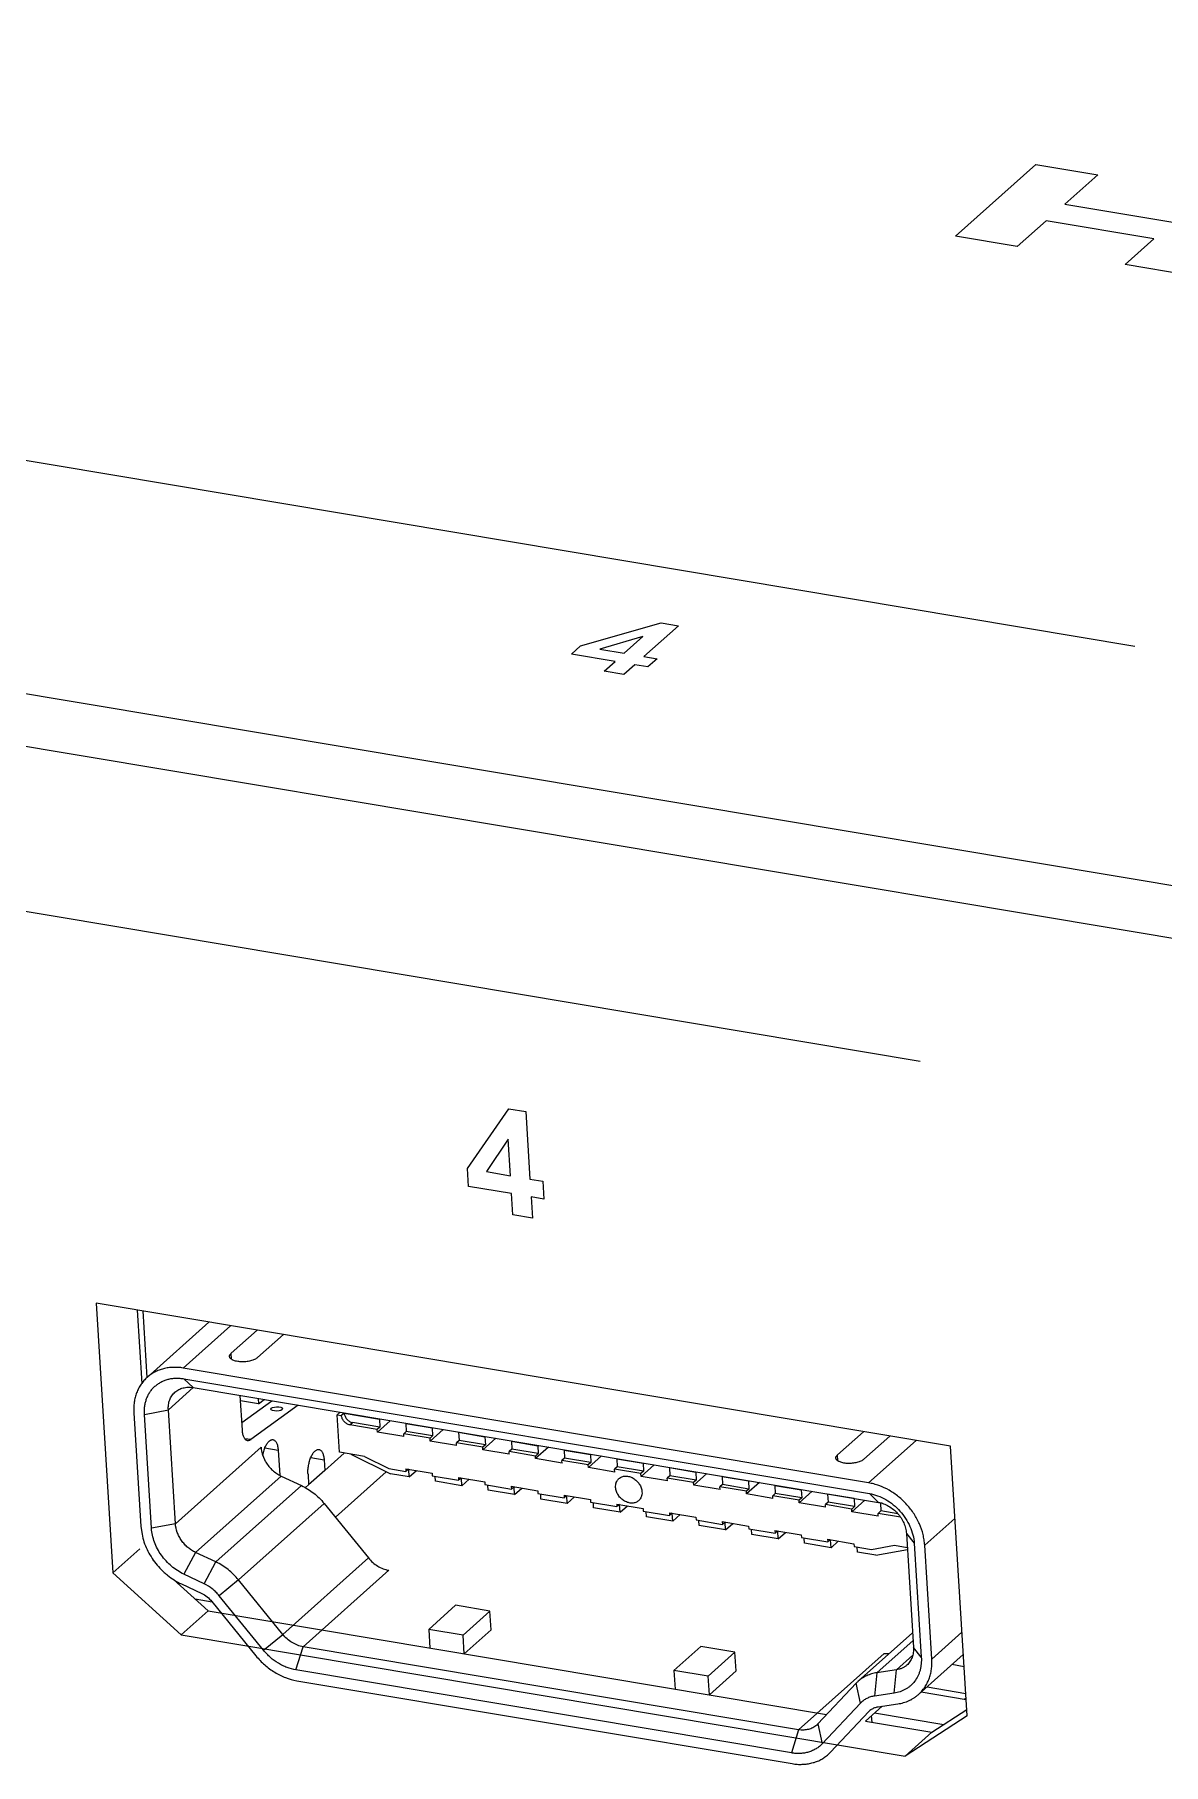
# Paper-space layout 'HD-MD4X2-4K-E_1' of a CAD drawing. Header units: inches. Extents: x 0 to 22, y 0 to 17.
# Drawn here: x 14.83 to 15.58, y 12.763 to 13.913 of the extents above; entities that cross this region are included whole.
import ezdxf

# ---------------------------------------------------------------- set-up
doc = ezdxf.new("R2010")
doc.units = ezdxf.units.IN
doc.header["$LTSCALE"] = 1.21
doc.header["$MEASUREMENT"] = 0
doc.layers.get('0').update_dxf_attribs({"linetype": 'CONTINUOUS'})

psp = doc.layouts.new('HD-MD4X2-4K-E_1')

# ---------------------------------------------------------------- linework, layer by layer
at = {"color": 7, "linetype": 'CONTINUOUS'}
for p, q in [((12.0765, 13.935), (18.6272, 12.8376)), ((18.6294, 12.802), (12.0787, 13.8994)), ((15.4418, 13.7786), (15.4952, 13.8263)), ((15.4952, 13.8263), (15.5363, 13.8194)), ((15.5363, 13.8194), (15.5145, 13.7999)), ((15.5145, 13.7999), (15.5862, 13.7879)), ((15.502, 13.7888), (15.4829, 13.7717)), ((15.5737, 13.7768), (15.502, 13.7888)), ((15.4829, 13.7717), (15.4418, 13.7786)), ((15.5545, 13.7597), (15.5737, 13.7768)), ((15.5963, 13.7527), (15.5545, 13.7597)), ((14.1756, 13.7383), (15.5609, 13.5062)), ((15.1927, 13.5063), (15.2463, 13.5216)), ((15.2577, 13.5197), (15.2348, 13.4993)), ((15.2463, 13.5216), (15.2577, 13.5197)), ((15.234, 13.5125), (15.2054, 13.5042)), ((15.2217, 13.5015), (15.234, 13.5125)), ((15.1867, 13.5009), (15.1927, 13.5063)), ((15.2156, 13.496), (15.1867, 13.5009)), ((15.2054, 13.5042), (15.2217, 13.5015)), ((15.2084, 13.4896), (15.2156, 13.496)), ((15.2348, 13.4993), (15.2436, 13.4978)), ((15.2436, 13.4978), (15.2375, 13.4924)), ((15.2215, 13.4874), (15.2084, 13.4896)), ((15.2288, 13.4938), (15.2215, 13.4874)), ((15.2375, 13.4924), (15.2288, 13.4938)), ((14.0331, 13.4626), (15.4184, 13.2305)), ((15.1176, 13.159), (15.145, 13.1988)), ((15.145, 13.1988), (15.1563, 13.197)), ((15.1563, 13.197), (15.159, 13.1521)), ((15.1446, 13.1785), (15.1301, 13.157)), ((15.1461, 13.1543), (15.1446, 13.1785)), ((15.1183, 13.1472), (15.1176, 13.159)), ((15.1301, 13.157), (15.1461, 13.1543)), ((15.159, 13.1521), (15.1677, 13.1507)), ((15.1677, 13.1507), (15.1684, 13.1388)), ((15.1469, 13.1424), (15.1183, 13.1472)), ((15.1477, 13.1282), (15.1469, 13.1424)), ((15.1598, 13.1402), (15.1607, 13.126)), ((15.1684, 13.1388), (15.1598, 13.1402)), ((15.1607, 13.126), (15.1477, 13.1282)), ((14.8709, 13.0696), (14.882, 12.8903)), ((15.4384, 12.9745), (14.8709, 13.0696)), ((14.8981, 13.065), (14.9011, 13.0163)), ((14.9019, 13.0644), (14.9046, 13.0203)), ((14.9047, 13.0203), (14.9458, 13.057)), ((14.9287, 13.0265), (14.9602, 13.0546)), ((14.9605, 13.0363), (14.9778, 13.0517)), ((14.9953, 13.0487), (14.978, 13.0334)), ((14.9608, 13.0323), (14.9605, 13.0363)), ((15.3841, 12.9502), (14.9287, 13.0265)), ((14.9188, 12.9987), (14.9354, 13.0135)), ((14.9352, 13.0135), (14.9292, 13.0194)), ((14.9292, 13.0194), (15.3846, 12.9431)), ((14.9352, 13.0135), (15.3906, 12.9372)), ((14.968, 12.9851), (14.9666, 13.0082)), ((14.9786, 13.0027), (14.9668, 13.0047)), ((14.9677, 12.9903), (14.9875, 13.0047)), ((15.005, 13.0018), (14.9736, 12.9789)), ((14.9784, 13.0063), (14.9786, 13.0027)), ((14.9786, 13.0027), (14.9825, 13.0056)), ((14.8959, 12.9968), (14.9006, 12.9211)), ((14.9029, 12.9956), (14.9188, 12.9987)), ((14.9076, 12.92), (14.9029, 12.9956)), ((14.9235, 12.923), (14.9188, 12.9987)), ((15.031, 12.9954), (15.033, 12.9971)), ((15.0326, 12.9705), (15.031, 12.9954)), ((15.031, 12.9954), (15.0338, 12.9949)), ((15.0356, 12.9965), (15.0338, 12.9949)), ((15.0356, 12.9965), (15.0591, 12.9926)), ((15.0394, 12.9887), (15.0412, 12.9903)), ((15.0594, 12.9872), (15.0412, 12.9903)), ((15.0663, 12.9915), (15.0577, 12.9839)), ((15.0591, 12.9926), (15.0593, 12.9927)), ((15.0591, 12.9926), (15.0594, 12.9872)), ((15.0766, 12.9896), (15.0768, 12.9898)), ((15.0766, 12.9896), (15.0769, 12.9843)), ((15.0766, 12.9896), (15.0941, 12.9867)), ((14.9736, 12.9789), (14.9696, 12.9795)), ((15.0576, 12.9856), (15.0394, 12.9887)), ((15.0594, 12.9872), (15.0576, 12.9856)), ((15.0577, 12.9839), (15.0576, 12.9856)), ((15.0753, 12.9809), (15.0577, 12.9839)), ((15.0769, 12.9843), (15.0752, 12.9827)), ((15.0753, 12.9809), (15.0752, 12.9827)), ((15.0927, 12.9798), (15.0752, 12.9827)), ((15.0944, 12.9814), (15.0769, 12.9843)), ((15.0944, 12.9814), (15.0927, 12.9798)), ((15.0928, 12.978), (15.0927, 12.9798)), ((15.1014, 12.9857), (15.0928, 12.978)), ((15.1103, 12.9751), (15.0928, 12.978)), ((15.0941, 12.9867), (15.0943, 12.9868)), ((15.0941, 12.9867), (15.0944, 12.9814)), ((15.112, 12.9784), (15.1102, 12.9768)), ((15.1116, 12.9838), (15.1118, 12.9839)), ((15.1116, 12.9838), (15.112, 12.9784)), ((15.1116, 12.9838), (15.1291, 12.9808)), ((15.1295, 12.9755), (15.112, 12.9784)), ((15.1364, 12.9798), (15.1278, 12.9721)), ((15.1291, 12.9808), (15.1293, 12.981)), ((15.1291, 12.9808), (15.1295, 12.9755)), ((15.1467, 12.9779), (15.1468, 12.978)), ((15.1467, 12.9779), (15.147, 12.9726)), ((15.1467, 12.9779), (15.1642, 12.9749)), ((15.3634, 12.9688), (15.3806, 12.9842)), ((15.3981, 12.9812), (15.3809, 12.9659)), ((15.4156, 12.9783), (15.3841, 12.9502)), ((14.9804, 12.9738), (14.9235, 12.923)), ((14.9815, 12.9684), (14.9824, 12.9719)), ((14.9815, 12.9684), (14.9831, 12.9647)), ((14.9829, 12.9735), (14.9918, 12.972)), ((14.9918, 12.972), (14.9928, 12.9552)), ((15.0135, 12.967), (15.0223, 12.9655)), ((15.0357, 12.97), (15.0227, 12.9584)), ((15.0492, 12.9677), (15.0326, 12.9705)), ((15.0401, 12.9692), (15.0665, 12.9561)), ((15.0492, 12.9677), (15.0653, 12.9597)), ((15.1103, 12.9751), (15.1102, 12.9768)), ((15.1277, 12.9739), (15.1102, 12.9768)), ((15.1295, 12.9755), (15.1277, 12.9739)), ((15.1278, 12.9721), (15.1277, 12.9739)), ((15.1453, 12.9692), (15.1278, 12.9721)), ((15.147, 12.9726), (15.1452, 12.971)), ((15.1453, 12.9692), (15.1452, 12.971)), ((15.1627, 12.968), (15.1452, 12.971)), ((15.1645, 12.9696), (15.147, 12.9726)), ((15.1645, 12.9696), (15.1627, 12.968)), ((15.1628, 12.9663), (15.1627, 12.968)), ((15.1714, 12.9739), (15.1628, 12.9663)), ((15.1804, 12.9633), (15.1628, 12.9663)), ((15.1642, 12.9749), (15.1644, 12.9751)), ((15.1642, 12.9749), (15.1645, 12.9696)), ((15.182, 12.9667), (15.1802, 12.9651)), ((15.1817, 12.972), (15.1819, 12.9722)), ((15.1817, 12.972), (15.182, 12.9667)), ((15.1817, 12.972), (15.1992, 12.9691)), ((15.1995, 12.9638), (15.182, 12.9667)), ((15.2065, 12.9681), (15.1979, 12.9604)), ((15.1992, 12.9691), (15.1994, 12.9692)), ((15.1992, 12.9691), (15.1995, 12.9638)), ((15.2167, 12.9661), (15.2169, 12.9663)), ((15.2167, 12.9661), (15.2171, 12.9608)), ((15.2167, 12.9661), (15.2342, 12.9632)), ((15.3636, 12.9648), (15.3634, 12.9688)), ((15.4495, 12.7953), (15.4384, 12.9745)), ((14.9369, 12.9039), (14.9938, 12.9547)), ((14.9938, 12.9547), (15.0073, 12.9484)), ((15.0116, 12.9559), (15.012, 12.9488)), ((15.0227, 12.9584), (15.012, 12.9488)), ((15.0223, 12.9655), (15.0227, 12.9584)), ((15.0298, 12.9273), (15.0636, 12.9576)), ((15.0653, 12.9597), (15.0767, 12.9578)), ((15.0788, 12.9541), (15.0665, 12.9561)), ((15.0766, 12.9596), (15.0767, 12.9578)), ((15.0766, 12.9596), (15.0941, 12.9567)), ((15.0784, 12.9593), (15.0767, 12.9578)), ((15.0788, 12.9541), (15.0785, 12.9593)), ((15.0788, 12.9541), (15.0837, 12.9584)), ((15.0941, 12.9567), (15.0942, 12.9549)), ((15.0942, 12.9549), (15.1117, 12.952)), ((15.1804, 12.9633), (15.1802, 12.9651)), ((15.1978, 12.9622), (15.1802, 12.9651)), ((15.1995, 12.9638), (15.1978, 12.9622)), ((15.1979, 12.9604), (15.1978, 12.9622)), ((15.2154, 12.9574), (15.1979, 12.9604)), ((15.2171, 12.9608), (15.2153, 12.9592)), ((15.2154, 12.9574), (15.2153, 12.9592)), ((15.2328, 12.9563), (15.2153, 12.9592)), ((15.2346, 12.9579), (15.2171, 12.9608)), ((15.2346, 12.9579), (15.2328, 12.9563)), ((15.2329, 12.9545), (15.2328, 12.9563)), ((15.2415, 12.9622), (15.2329, 12.9545)), ((15.2342, 12.9632), (15.2344, 12.9634)), ((15.2342, 12.9632), (15.2346, 12.9579)), ((15.2521, 12.9549), (15.2503, 12.9534)), ((15.2518, 12.9603), (15.2519, 12.9604)), ((15.2518, 12.9603), (15.2521, 12.9549)), ((15.2518, 12.9603), (15.2693, 12.9573)), ((15.2696, 12.952), (15.2521, 12.9549)), ((15.2765, 12.9563), (15.2679, 12.9486)), ((15.2693, 12.9573), (15.2694, 12.9575)), ((15.2693, 12.9573), (15.2696, 12.952)), ((15.0073, 12.9484), (14.9504, 12.8976)), ((15.012, 12.9488), (15.01, 12.947)), ((15.0963, 12.9512), (15.0961, 12.9546)), ((15.1138, 12.9482), (15.0963, 12.9512)), ((15.1116, 12.9537), (15.1117, 12.952)), ((15.1116, 12.9537), (15.1291, 12.9508)), ((15.1134, 12.9534), (15.1117, 12.952)), ((15.1138, 12.9482), (15.1135, 12.9534)), ((15.1138, 12.9482), (15.1187, 12.9526)), ((15.1291, 12.9508), (15.1292, 12.949)), ((15.1292, 12.949), (15.1468, 12.9461)), ((15.1314, 12.9453), (15.1311, 12.9487)), ((15.1489, 12.9424), (15.1314, 12.9453)), ((15.1466, 12.9479), (15.1468, 12.9461)), ((15.1466, 12.9479), (15.1642, 12.9449)), ((15.1484, 12.9476), (15.1468, 12.9461)), ((15.1489, 12.9424), (15.1485, 12.9476)), ((15.1489, 12.9424), (15.1537, 12.9467)), ((15.1642, 12.9449), (15.1643, 12.9432)), ((15.1643, 12.9432), (15.1818, 12.9402)), ((15.2504, 12.9516), (15.2329, 12.9545)), ((15.2504, 12.9516), (15.2503, 12.9534)), ((15.2678, 12.9504), (15.2503, 12.9534)), ((15.2696, 12.952), (15.2678, 12.9504)), ((15.2679, 12.9486), (15.2678, 12.9504)), ((15.2854, 12.9457), (15.2679, 12.9486)), ((15.2871, 12.9491), (15.2853, 12.9475)), ((15.2854, 12.9457), (15.2853, 12.9475)), ((15.3029, 12.9446), (15.2853, 12.9475)), ((15.2868, 12.9544), (15.287, 12.9546)), ((15.2868, 12.9544), (15.2871, 12.9491)), ((15.2868, 12.9544), (15.3043, 12.9515)), ((15.3046, 12.9461), (15.2871, 12.9491)), ((15.3046, 12.9461), (15.3029, 12.9446)), ((15.303, 12.9428), (15.3029, 12.9446)), ((15.3116, 12.9504), (15.303, 12.9428)), ((15.3043, 12.9515), (15.3045, 12.9516)), ((15.3043, 12.9515), (15.3046, 12.9461)), ((15.3221, 12.9432), (15.3204, 12.9416)), ((15.3218, 12.9485), (15.322, 12.9487)), ((15.3218, 12.9485), (15.3221, 12.9432)), ((15.3218, 12.9485), (15.3393, 12.9456)), ((15.3397, 12.9403), (15.3221, 12.9432)), ((15.3466, 12.9446), (15.338, 12.9369)), ((15.3393, 12.9456), (15.3395, 12.9458)), ((15.3393, 12.9456), (15.3397, 12.9403)), ((14.9654, 12.8857), (15.0223, 12.9365)), ((15.0223, 12.9365), (15.0517, 12.9003)), ((15.1664, 12.9394), (15.1662, 12.9428)), ((15.1839, 12.9365), (15.1664, 12.9394)), ((15.1817, 12.942), (15.1818, 12.9402)), ((15.1817, 12.942), (15.1992, 12.9391)), ((15.1834, 12.9417), (15.1818, 12.9402)), ((15.1839, 12.9365), (15.1836, 12.9417)), ((15.1839, 12.9365), (15.1887, 12.9408)), ((15.1992, 12.9391), (15.1993, 12.9373)), ((15.1993, 12.9373), (15.2168, 12.9344)), ((15.2014, 12.9336), (15.2012, 12.937)), ((15.2189, 12.9306), (15.2014, 12.9336)), ((15.2167, 12.9361), (15.2168, 12.9344)), ((15.2167, 12.9361), (15.2342, 12.9332)), ((15.2185, 12.9358), (15.2168, 12.9344)), ((15.2189, 12.9306), (15.2186, 12.9358)), ((15.2189, 12.9306), (15.2238, 12.9349)), ((15.2342, 12.9332), (15.2343, 12.9314)), ((15.3205, 12.9398), (15.303, 12.9428)), ((15.3205, 12.9398), (15.3204, 12.9416)), ((15.3379, 12.9387), (15.3204, 12.9416)), ((15.3397, 12.9403), (15.3379, 12.9387)), ((15.338, 12.9369), (15.3379, 12.9387)), ((15.3555, 12.934), (15.338, 12.9369)), ((15.3572, 12.9373), (15.3554, 12.9358)), ((15.3555, 12.934), (15.3554, 12.9358)), ((15.3729, 12.9328), (15.3554, 12.9358)), ((15.3568, 12.9427), (15.357, 12.9428)), ((15.3568, 12.9427), (15.3572, 12.9373)), ((15.3744, 12.9397), (15.3568, 12.9427)), ((15.3747, 12.9344), (15.3572, 12.9373)), ((15.3747, 12.9344), (15.3729, 12.9328)), ((15.373, 12.931), (15.3729, 12.9328)), ((15.3816, 12.9387), (15.373, 12.931)), ((15.3744, 12.9397), (15.3745, 12.9399)), ((15.3744, 12.9397), (15.3747, 12.9344)), ((15.3846, 12.9431), (15.3906, 12.9372)), ((15.3919, 12.9368), (15.392, 12.9369)), ((15.3919, 12.9368), (15.3922, 12.9315)), ((15.393, 12.9366), (15.3919, 12.9368)), ((14.9006, 12.9211), (14.9013, 12.916)), ((14.9235, 12.923), (14.9076, 12.92)), ((15.2343, 12.9314), (15.2518, 12.9285)), ((15.2364, 12.9277), (15.2362, 12.9311)), ((15.254, 12.9248), (15.2364, 12.9277)), ((15.2517, 12.9303), (15.2518, 12.9285)), ((15.2517, 12.9303), (15.2693, 12.9273)), ((15.2535, 12.93), (15.2518, 12.9285)), ((15.254, 12.9248), (15.2536, 12.9299)), ((15.254, 12.9248), (15.2588, 12.9291)), ((15.2693, 12.9273), (15.2694, 12.9256)), ((15.2694, 12.9256), (15.2869, 12.9226)), ((15.2715, 12.9218), (15.2713, 12.9252)), ((15.289, 12.9189), (15.2715, 12.9218)), ((15.2868, 12.9244), (15.2869, 12.9226)), ((15.2868, 12.9244), (15.3043, 12.9215)), ((15.2885, 12.9241), (15.2869, 12.9226)), ((15.289, 12.9189), (15.2887, 12.9241)), ((15.289, 12.9189), (15.2938, 12.9232)), ((15.3043, 12.9215), (15.3044, 12.9197)), ((15.3905, 12.9281), (15.373, 12.931)), ((15.3922, 12.9315), (15.3904, 12.9299)), ((15.3905, 12.9281), (15.3904, 12.9299)), ((15.4053, 12.9274), (15.3904, 12.9299)), ((15.4036, 12.9296), (15.3922, 12.9315)), ((15.4214, 12.9088), (15.4414, 12.9266)), ((15.3044, 12.9197), (15.3219, 12.9168)), ((15.3065, 12.9159), (15.3063, 12.9194)), ((15.324, 12.913), (15.3065, 12.9159)), ((15.3218, 12.9185), (15.3219, 12.9168)), ((15.3218, 12.9185), (15.3393, 12.9156)), ((15.3236, 12.9182), (15.3219, 12.9168)), ((15.324, 12.913), (15.3237, 12.9182)), ((15.324, 12.913), (15.3289, 12.9173)), ((15.3393, 12.9156), (15.3394, 12.9138)), ((15.3394, 12.9138), (15.3569, 12.9109)), ((15.3415, 12.9101), (15.3413, 12.9135)), ((15.3591, 12.9071), (15.3415, 12.9101)), ((15.3568, 12.9127), (15.3569, 12.9109)), ((15.3568, 12.9127), (15.3743, 12.9097)), ((15.3586, 12.9124), (15.3569, 12.9109)), ((15.3591, 12.9071), (15.3587, 12.9123)), ((15.3591, 12.9071), (15.3639, 12.9115)), ((15.3743, 12.9097), (15.3745, 12.9079)), ((15.3859, 12.906), (15.4013, 12.9087)), ((15.4013, 12.9087), (15.4098, 12.9073)), ((15.4092, 12.9165), (15.4144, 12.91)), ((15.4092, 12.9165), (15.4139, 12.8408)), ((15.4144, 12.91), (15.4191, 12.8343)), ((15.4261, 12.8331), (15.4214, 12.9088)), ((14.882, 12.8903), (14.8999, 12.9063)), ((14.9084, 12.8995), (14.9084, 12.8985)), ((14.9369, 12.9039), (14.9291, 12.8895)), ((14.9504, 12.8976), (14.9369, 12.9039)), ((14.9426, 12.8831), (14.9504, 12.8976)), ((15.0517, 12.9003), (14.9948, 12.8495)), ((15.3745, 12.9079), (15.3859, 12.906)), ((15.3766, 12.9042), (15.3764, 12.9076)), ((15.3888, 12.9022), (15.3766, 12.9042)), ((15.3888, 12.9022), (15.4099, 12.9058)), ((14.9274, 12.8492), (14.882, 12.8903)), ((14.9223, 12.8859), (14.9452, 12.8651)), ((14.9426, 12.8831), (14.9291, 12.8895)), ((14.9654, 12.8857), (14.9526, 12.8752)), ((14.9948, 12.8495), (14.9654, 12.8857)), ((15.0083, 12.8413), (15.0652, 12.8921)), ((14.9275, 12.883), (14.941, 12.8767)), ((14.982, 12.839), (14.9526, 12.8752)), ((14.9274, 12.8492), (14.9452, 12.8651)), ((14.948, 12.871), (14.9366, 12.8729)), ((14.9452, 12.8651), (15.3562, 12.7962)), ((14.9477, 12.8714), (14.977, 12.8352)), ((15.1096, 12.8688), (15.0918, 12.8528)), ((15.1324, 12.865), (15.1096, 12.8688)), ((15.1324, 12.865), (15.1146, 12.849)), ((15.1332, 12.8525), (15.1324, 12.865)), ((15.0918, 12.8528), (15.0926, 12.8404)), ((15.1146, 12.849), (15.0918, 12.8528)), ((15.1332, 12.8525), (15.1154, 12.8366)), ((14.9274, 12.8492), (15.4084, 12.7686)), ((14.982, 12.839), (14.9948, 12.8495)), ((15.0036, 12.8259), (15.0083, 12.8413)), ((15.3375, 12.7861), (15.0083, 12.8413)), ((15.1154, 12.8366), (15.1146, 12.849)), ((15.2725, 12.8415), (15.2547, 12.8256)), ((15.2953, 12.8377), (15.2725, 12.8415)), ((15.3772, 12.8183), (15.4133, 12.8506)), ((15.3896, 12.824), (15.4136, 12.8455)), ((15.4191, 12.8343), (15.4139, 12.8408)), ((15.4461, 12.851), (15.4261, 12.8331)), ((15.2953, 12.8377), (15.2775, 12.8217)), ((15.2961, 12.8252), (15.2953, 12.8377)), ((15.3944, 12.8369), (15.3375, 12.7861)), ((15.3944, 12.8369), (15.3978, 12.8367)), ((15.4134, 12.8356), (15.4026, 12.8259)), ((15.4173, 12.8096), (15.447, 12.8361)), ((15.4475, 12.828), (15.4394, 12.8294)), ((15.3329, 12.7707), (15.0036, 12.8259)), ((15.0041, 12.8187), (15.3333, 12.7636)), ((15.2547, 12.8256), (15.2555, 12.8131)), ((15.2775, 12.8217), (15.2547, 12.8256)), ((15.2783, 12.8093), (15.2775, 12.8217)), ((15.2961, 12.8252), (15.2783, 12.8093)), ((15.3758, 12.817), (15.3503, 12.79)), ((15.3788, 12.8038), (15.3758, 12.817)), ((15.3896, 12.824), (15.388, 12.8085)), ((15.4026, 12.8259), (15.3896, 12.824)), ((15.401, 12.8104), (15.4026, 12.8259)), ((15.401, 12.8104), (15.388, 12.8085)), ((15.4489, 12.806), (15.4189, 12.811)), ((15.4229, 12.8146), (15.4486, 12.8103)), ((15.4488, 12.8072), (15.4476, 12.8062)), ((15.3788, 12.8038), (15.3533, 12.7768)), ((15.3588, 12.7712), (15.3843, 12.7983)), ((15.393, 12.8018), (15.382, 12.7919)), ((15.3821, 12.7919), (15.3932, 12.8018)), ((15.3864, 12.7912), (15.3861, 12.7954)), ((15.3881, 12.7973), (15.434, 12.7896)), ((15.3904, 12.8014), (15.4035, 12.8033)), ((15.4495, 12.7953), (15.4084, 12.7686)), ((15.4262, 12.7845), (15.4493, 12.7995)), ((15.3375, 12.7861), (15.3329, 12.7707)), ((15.3503, 12.79), (15.3496, 12.7892)), ((15.3503, 12.79), (15.3533, 12.7768)), ((15.3821, 12.7919), (15.4262, 12.7845)), ((15.4084, 12.7686), (15.4262, 12.7845)), ((15.3573, 12.7697), (15.3588, 12.7712))]:
    psp.add_line(p, q, dxfattribs=at)
for centre, radius, start, end in [((15.004, 12.9648), 0.0228, 159.0369, 161.6806), ((15.004, 12.9764), 0.0239, 209.2962, 211.4721), ((15.3921, 12.8016), 0.0224, 131.7551, 136.6868), ((15.3915, 12.7914), 0.00995, 131.7269, 136.6867), ((15.3916, 12.7914), 0.00999, 123.4799, 131.7252)]:
    psp.add_arc(centre, radius, start, end, dxfattribs=at)
psp.add_ellipse((14.9908, 12.9993), major_axis=(0.00394, 0.00009), ratio=0.365162, dxfattribs=at)
for points, knots in [([(14.9595, 13.0342), (14.9595, 13.0344), (14.9595, 13.0347), (14.9597, 13.0353), (14.96, 13.0358), (14.9604, 13.0361), (14.9605, 13.0363)], [0, 0, 0, 0, 0.218608, 0.451706, 0.710185, 1, 1, 1, 1]), ([(14.9287, 13.0265), (14.9276, 13.0267), (14.9254, 13.0269), (14.922, 13.027), (14.9193, 13.0268), (14.9171, 13.0264), (14.9151, 13.0259), (14.9126, 13.0251), (14.9097, 13.0239), (14.9071, 13.0223), (14.9055, 13.021), (14.9047, 13.0203)], [0, 0, 0, 0, 0.133533, 0.264274, 0.39211, 0.455014, 0.517289, 0.640122, 0.761148, 0.880904, 1, 1, 1, 1]), ([(14.978, 13.0334), (14.9778, 13.0331), (14.9772, 13.0327), (14.9761, 13.0321), (14.9748, 13.0316), (14.9734, 13.0312), (14.9719, 13.0309), (14.9703, 13.0307), (14.9687, 13.0306), (14.9671, 13.0306), (14.9656, 13.0307), (14.9642, 13.0309), (14.9629, 13.0313), (14.9619, 13.0317), (14.9612, 13.032), (14.9607, 13.0323), (14.9602, 13.0327), (14.9598, 13.0332), (14.9596, 13.0335), (14.9595, 13.0339), (14.9595, 13.0341), (14.9595, 13.0342)], [0, 0, 0, 0, 0.051715, 0.110895, 0.176745, 0.248162, 0.323798, 0.402024, 0.481127, 0.559341, 0.634955, 0.706352, 0.772137, 0.831198, 0.858006, 0.882948, 0.927314, 0.947081, 0.965532, 0.983019, 1, 1, 1, 1]), ([(14.9047, 13.0203), (14.904, 13.0196), (14.9025, 13.0182), (14.9006, 13.0157), (14.899, 13.013), (14.8979, 13.0105), (14.8972, 13.0085), (14.8966, 13.0064), (14.8961, 13.0037), (14.8958, 13.0003), (14.8959, 12.998), (14.8959, 12.9968)], [0, 0, 0, 0, 0.118983, 0.238641, 0.359597, 0.482399, 0.544674, 0.60759, 0.735482, 0.866327, 1, 1, 1, 1]), ([(14.9029, 12.9956), (14.9029, 12.9966), (14.9028, 12.9984), (14.9031, 13.0011), (14.9036, 13.0037), (14.9043, 13.0062), (14.9054, 13.0085), (14.9066, 13.0107), (14.9081, 13.0126), (14.9099, 13.0144), (14.9118, 13.0159), (14.9139, 13.0172), (14.9162, 13.0183), (14.9186, 13.0191), (14.9211, 13.0196), (14.9238, 13.0198), (14.9265, 13.0197), (14.9283, 13.0195), (14.9292, 13.0194)], [0, 0, 0, 0, 0.066876, 0.132346, 0.196347, 0.258978, 0.320439, 0.380975, 0.440855, 0.500386, 0.559901, 0.619734, 0.680195, 0.741557, 0.804069, 0.867938, 0.933267, 1, 1, 1, 1]), ([(14.9232, 13.0104), (14.9236, 13.0108), (14.9244, 13.0114), (14.9257, 13.0122), (14.9271, 13.0128), (14.9286, 13.0133), (14.9302, 13.0136), (14.9324, 13.0138), (14.9341, 13.0137), (14.9352, 13.0135)], [0, 0, 0, 0, 0.119151, 0.23895, 0.360001, 0.482875, 0.608079, 0.736019, 1, 1, 1, 1]), ([(14.9188, 12.9987), (14.9187, 12.9998), (14.9188, 13.0015), (14.9192, 13.0037), (14.9197, 13.0053), (14.9203, 13.0067), (14.9211, 13.0081), (14.9221, 13.0093), (14.9228, 13.0101), (14.9232, 13.0104)], [0, 0, 0, 0, 0.264222, 0.392219, 0.517434, 0.640276, 0.761258, 0.880962, 1, 1, 1, 1]), ([(15.0394, 12.9887), (15.0387, 12.9888), (15.0376, 12.9892), (15.0364, 12.9901), (15.0356, 12.9908), (15.0349, 12.9918), (15.0342, 12.9931), (15.0339, 12.9942), (15.0338, 12.9949)], [0, 0, 0, 0, 0.242759, 0.370303, 0.499699, 0.629137, 0.756807, 1, 1, 1, 1]), ([(15.0356, 12.9965), (15.0357, 12.9958), (15.036, 12.9947), (15.0367, 12.9934), (15.0374, 12.9924), (15.0382, 12.9916), (15.0394, 12.9908), (15.0405, 12.9904), (15.0412, 12.9903)], [0, 0, 0, 0, 0.243193, 0.370863, 0.500302, 0.629697, 0.757241, 1, 1, 1, 1]), ([(14.9714, 12.9782), (14.9713, 12.9782), (14.9711, 12.9783), (14.9706, 12.9785), (14.9701, 12.9788), (14.9695, 12.9795), (14.9691, 12.9803), (14.9687, 12.9813), (14.9683, 12.9824), (14.9681, 12.9837), (14.968, 12.9846), (14.968, 12.9851)], [0, 0, 0, 0, 0.042134, 0.08508, 0.176195, 0.278316, 0.394136, 0.524782, 0.670201, 0.829352, 1, 1, 1, 1]), ([(14.9736, 12.9789), (14.9734, 12.9787), (14.9731, 12.9785), (14.9725, 12.9783), (14.9719, 12.9782), (14.9716, 12.9782), (14.9714, 12.9782)], [0, 0, 0, 0, 0.280234, 0.536178, 0.773359, 1, 1, 1, 1]), ([(14.9827, 12.9729), (14.9829, 12.9734), (14.9833, 12.9743), (14.9839, 12.9755), (14.9846, 12.9766), (14.9853, 12.9775), (14.986, 12.9781), (14.9865, 12.9784), (14.9869, 12.9786), (14.9873, 12.9788), (14.9876, 12.9789), (14.988, 12.9789), (14.9883, 12.9789), (14.9884, 12.9788)], [0, 0, 0, 0, 0.171299, 0.331035, 0.477194, 0.608515, 0.724538, 0.777094, 0.826319, 0.872609, 0.916497, 0.958687, 1, 1, 1, 1]), ([(14.9884, 12.9788), (14.9885, 12.9788), (14.9887, 12.9788), (14.9892, 12.9786), (14.9897, 12.9782), (14.9902, 12.9776), (14.9907, 12.9767), (14.9911, 12.9758), (14.9914, 12.9746), (14.9917, 12.9733), (14.9917, 12.9724), (14.9918, 12.972)], [0, 0, 0, 0, 0.042131, 0.085083, 0.176216, 0.278317, 0.394142, 0.524801, 0.670268, 0.829423, 1, 1, 1, 1]), ([(14.9804, 12.9738), (14.9804, 12.9733), (14.9806, 12.9715), (14.981, 12.9697), (14.9815, 12.9684)], [0, 0, 0, 0, 0.24421, 1, 1, 1, 1]), ([(15.0116, 12.9559), (15.0116, 12.9564), (15.0115, 12.9574), (15.0116, 12.9593), (15.0119, 12.9618), (15.0125, 12.9642), (15.0131, 12.9661), (15.0136, 12.9674), (15.0142, 12.9686), (15.0148, 12.9696), (15.0154, 12.9705), (15.0161, 12.9712), (15.0168, 12.9718), (15.0175, 12.9722), (15.0181, 12.9724), (15.0186, 12.9724), (15.0188, 12.9724), (15.0189, 12.9724)], [0, 0, 0, 0, 0.072517, 0.148119, 0.303854, 0.458733, 0.533348, 0.604735, 0.672043, 0.734536, 0.791651, 0.84309, 0.888834, 0.929383, 0.965808, 0.983054, 1, 1, 1, 1]), ([(15.0189, 12.9724), (15.019, 12.9723), (15.0192, 12.9723), (15.0197, 12.9721), (15.0202, 12.9717), (15.0208, 12.9711), (15.0212, 12.9702), (15.0216, 12.9693), (15.022, 12.9681), (15.0222, 12.9668), (15.0223, 12.9659), (15.0223, 12.9655)], [0, 0, 0, 0, 0.042131, 0.085083, 0.176216, 0.278317, 0.394142, 0.524801, 0.670268, 0.829423, 1, 1, 1, 1]), ([(15.3623, 12.9667), (15.3623, 12.9669), (15.3623, 12.9673), (15.3625, 12.9678), (15.3629, 12.9683), (15.3632, 12.9686), (15.3634, 12.9688)], [0, 0, 0, 0, 0.218608, 0.451706, 0.710185, 1, 1, 1, 1]), ([(15.3809, 12.9659), (15.3806, 12.9656), (15.38, 12.9652), (15.3789, 12.9646), (15.3777, 12.9641), (15.3763, 12.9637), (15.3748, 12.9634), (15.3732, 12.9632), (15.3716, 12.9631), (15.37, 12.9631), (15.3685, 12.9632), (15.367, 12.9635), (15.3657, 12.9638), (15.3647, 12.9642), (15.3641, 12.9645), (15.3635, 12.9649), (15.363, 12.9653), (15.3627, 12.9657), (15.3625, 12.966), (15.3624, 12.9664), (15.3623, 12.9666), (15.3623, 12.9667)], [0, 0, 0, 0, 0.051715, 0.110895, 0.176745, 0.248162, 0.323798, 0.402024, 0.481127, 0.559341, 0.634955, 0.706352, 0.772137, 0.831198, 0.858006, 0.882948, 0.927314, 0.947081, 0.965532, 0.983019, 1, 1, 1, 1]), ([(14.9836, 12.964), (14.9842, 12.963), (14.9856, 12.961), (14.988, 12.9585), (14.9908, 12.9563), (14.9928, 12.9552), (14.9938, 12.9547)], [0, 0, 0, 0, 0.251769, 0.504249, 0.754706, 1, 1, 1, 1]), ([(15.2182, 12.953), (15.2185, 12.9533), (15.2191, 12.9537), (15.2202, 12.9543), (15.2213, 12.9546), (15.2224, 12.9547), (15.2232, 12.9547), (15.2241, 12.9546), (15.2256, 12.9543), (15.2273, 12.9536), (15.2288, 12.9525), (15.2303, 12.9513), (15.2315, 12.9498), (15.2325, 12.9482), (15.233, 12.9469), (15.2334, 12.9455), (15.2335, 12.9447), (15.2335, 12.9442)], [0, 0, 0, 0, 0.053961, 0.108584, 0.164453, 0.222016, 0.251545, 0.281578, 0.343139, 0.471586, 0.538136, 0.605567, 0.740764, 0.807696, 0.873504, 0.937771, 1, 1, 1, 1]), ([(15.0073, 12.9484), (15.0102, 12.947), (15.0143, 12.9444), (15.0191, 12.9402), (15.0213, 12.9378), (15.0223, 12.9365)], [0, 0, 0, 0, 0.494247, 0.746657, 1, 1, 1, 1]), ([(15.216, 12.9471), (15.216, 12.9477), (15.216, 12.9486), (15.2162, 12.9497), (15.2165, 12.9507), (15.217, 12.9517), (15.2177, 12.9525), (15.218, 12.9529), (15.2182, 12.953)], [0, 0, 0, 0, 0.264208, 0.392354, 0.517706, 0.761215, 0.880929, 1, 1, 1, 1]), ([(15.2313, 12.9383), (15.231, 12.9381), (15.2304, 12.9376), (15.2294, 12.9371), (15.2282, 12.9368), (15.2272, 12.9367), (15.2264, 12.9367), (15.2255, 12.9368), (15.224, 12.9371), (15.2223, 12.9378), (15.2207, 12.9388), (15.2193, 12.94), (15.218, 12.9415), (15.2171, 12.9432), (15.2165, 12.9445), (15.2162, 12.9458), (15.2161, 12.9467), (15.216, 12.9471)], [0, 0, 0, 0, 0.053961, 0.108584, 0.164453, 0.222016, 0.251545, 0.281578, 0.343139, 0.471586, 0.538136, 0.605567, 0.740764, 0.807696, 0.873504, 0.937771, 1, 1, 1, 1]), ([(15.2335, 12.9442), (15.2336, 12.9436), (15.2335, 12.9428), (15.2333, 12.9417), (15.233, 12.9407), (15.2325, 12.9397), (15.2319, 12.9389), (15.2315, 12.9385), (15.2313, 12.9383)], [0, 0, 0, 0, 0.264208, 0.392354, 0.517706, 0.761215, 0.880929, 1, 1, 1, 1]), ([(15.4214, 12.9088), (15.4213, 12.91), (15.421, 12.9123), (15.4201, 12.9171), (15.418, 12.923), (15.4144, 12.9297), (15.4097, 12.9358), (15.4041, 12.9411), (15.3979, 12.9454), (15.3922, 12.948), (15.3876, 12.9495), (15.3853, 12.95), (15.3841, 12.9502)], [0, 0, 0, 0, 0.059155, 0.119631, 0.243715, 0.371124, 0.500298, 0.629429, 0.756713, 0.880604, 0.940966, 1, 1, 1, 1]), ([(15.3846, 12.9431), (15.3865, 12.9428), (15.3902, 12.9418), (15.3956, 12.9392), (15.4006, 12.9358), (15.405, 12.9315), (15.4088, 12.9267), (15.4117, 12.9213), (15.4136, 12.9157), (15.4143, 12.9119), (15.4144, 12.91)], [0, 0, 0, 0, 0.119301, 0.243223, 0.370539, 0.499702, 0.628908, 0.756349, 0.880463, 1, 1, 1, 1]), ([(15.3906, 12.9372), (15.3918, 12.937), (15.3941, 12.9364), (15.3975, 12.9348), (15.4006, 12.9326), (15.4034, 12.93), (15.4057, 12.9269), (15.4075, 12.9236), (15.4088, 12.9201), (15.4091, 12.9177), (15.4092, 12.9165)], [0, 0, 0, 0, 0.119274, 0.243231, 0.370533, 0.499702, 0.628914, 0.756341, 0.88049, 1, 1, 1, 1]), ([(14.9369, 12.9039), (14.936, 12.9044), (14.9342, 12.9054), (14.9317, 12.9072), (14.9295, 12.9094), (14.9275, 12.9118), (14.9262, 12.914), (14.9253, 12.9159), (14.9242, 12.9186), (14.9236, 12.921), (14.9235, 12.923)], [0, 0, 0, 0, 0.124514, 0.25154, 0.379751, 0.508079, 0.635335, 0.698232, 0.760472, 1, 1, 1, 1]), ([(14.9013, 12.916), (14.9016, 12.9143), (14.9025, 12.9109), (14.9046, 12.9059), (14.9072, 12.9011), (14.9104, 12.8966), (14.9135, 12.8931), (14.9161, 12.8906), (14.9203, 12.887), (14.9242, 12.8846), (14.9275, 12.883)], [0, 0, 0, 0, 0.120561, 0.243958, 0.369582, 0.496604, 0.624104, 0.68776, 0.751195, 1, 1, 1, 1]), ([(14.9291, 12.8895), (14.9276, 12.8902), (14.9248, 12.8918), (14.9208, 12.8947), (14.9172, 12.8982), (14.9141, 12.9021), (14.9115, 12.9063), (14.9095, 12.9108), (14.9082, 12.9153), (14.9077, 12.9184), (14.9076, 12.92)], [0, 0, 0, 0, 0.124485, 0.251395, 0.379533, 0.507798, 0.63499, 0.759985, 0.88192, 1, 1, 1, 1]), ([(14.9654, 12.8857), (14.9644, 12.887), (14.9622, 12.8894), (14.9574, 12.8936), (14.9533, 12.8962), (14.9504, 12.8976)], [0, 0, 0, 0, 0.253344, 0.505753, 1, 1, 1, 1]), ([(15.0517, 12.9003), (15.0526, 12.8992), (15.0545, 12.8972), (15.0578, 12.8948), (15.0614, 12.893), (15.0639, 12.8923), (15.0652, 12.8921)], [0, 0, 0, 0, 0.258155, 0.513265, 0.761503, 1, 1, 1, 1]), ([(14.941, 12.8767), (14.9423, 12.8761), (14.9447, 12.8745), (14.9467, 12.8725), (14.9477, 12.8714)], [0, 0, 0, 0, 0.494623, 1, 1, 1, 1]), ([(14.9526, 12.8752), (14.9519, 12.8761), (14.9505, 12.8777), (14.9473, 12.8805), (14.9445, 12.8822), (14.9426, 12.8831)], [0, 0, 0, 0, 0.253343, 0.505753, 1, 1, 1, 1]), ([(15.0083, 12.8413), (15.0071, 12.8415), (15.0045, 12.8422), (15.0009, 12.844), (14.9976, 12.8464), (14.9957, 12.8484), (14.9948, 12.8495)], [0, 0, 0, 0, 0.238497, 0.486735, 0.741845, 1, 1, 1, 1]), ([(15.4139, 12.8408), (15.414, 12.8397), (15.4139, 12.838), (15.4135, 12.8358), (15.413, 12.8342), (15.4124, 12.8327), (15.4116, 12.8314), (15.4106, 12.8301), (15.4099, 12.8294), (15.4095, 12.8291)], [0, 0, 0, 0, 0.264239, 0.392224, 0.517432, 0.640276, 0.76127, 0.880978, 1, 1, 1, 1]), ([(14.977, 12.8352), (14.9779, 12.8341), (14.9798, 12.832), (14.9838, 12.8282), (14.9882, 12.8249), (14.993, 12.8223), (14.9978, 12.8202), (15.0015, 12.8192), (15.0041, 12.8187)], [0, 0, 0, 0, 0.129171, 0.258258, 0.513244, 0.638472, 0.761619, 1, 1, 1, 1]), ([(15.0036, 12.8259), (15.0016, 12.8262), (14.9986, 12.827), (14.9947, 12.8287), (14.9909, 12.8308), (14.9874, 12.8334), (14.9842, 12.8365), (14.9827, 12.8382), (14.982, 12.839)], [0, 0, 0, 0, 0.238381, 0.361528, 0.486756, 0.741742, 0.870829, 1, 1, 1, 1]), ([(15.4191, 12.8343), (15.4192, 12.8328), (15.4191, 12.8306), (15.4187, 12.8277), (15.4183, 12.8256), (15.4176, 12.8236), (15.4165, 12.8211), (15.4148, 12.8182), (15.4125, 12.8158), (15.4104, 12.8141), (15.4087, 12.813), (15.4069, 12.8121), (15.4044, 12.8111), (15.4023, 12.8106), (15.401, 12.8104)], [0, 0, 0, 0, 0.134255, 0.199659, 0.263874, 0.327008, 0.389198, 0.511244, 0.63162, 0.691785, 0.752183, 0.813041, 0.874571, 1, 1, 1, 1]), ([(15.4095, 12.8291), (15.409, 12.8286), (15.408, 12.8279), (15.4064, 12.827), (15.4045, 12.8263), (15.4033, 12.826), (15.4026, 12.8259)], [0, 0, 0, 0, 0.245089, 0.492342, 0.743655, 1, 1, 1, 1]), ([(15.4173, 12.8096), (15.418, 12.8103), (15.4195, 12.8118), (15.4214, 12.8142), (15.423, 12.817), (15.4243, 12.8199), (15.4253, 12.823), (15.4259, 12.8263), (15.4262, 12.8297), (15.4262, 12.8319), (15.4261, 12.8331)], [0, 0, 0, 0, 0.118993, 0.238658, 0.359623, 0.482436, 0.607579, 0.735459, 0.866302, 1, 1, 1, 1]), ([(15.3896, 12.824), (15.3884, 12.8238), (15.3861, 12.8233), (15.3834, 12.8223), (15.3813, 12.8213), (15.3794, 12.8201), (15.378, 12.8191), (15.3772, 12.8183)], [0, 0, 0, 0, 0.256464, 0.507566, 0.631572, 0.754841, 1, 1, 1, 1]), ([(15.388, 12.8085), (15.3871, 12.8084), (15.3853, 12.808), (15.3829, 12.807), (15.3806, 12.8056), (15.3793, 12.8045), (15.3788, 12.8038)], [0, 0, 0, 0, 0.256793, 0.507609, 0.754515, 1, 1, 1, 1]), ([(15.4035, 12.8033), (15.4048, 12.8035), (15.4073, 12.804), (15.4104, 12.8052), (15.4127, 12.8063), (15.4143, 12.8073), (15.4158, 12.8084), (15.4168, 12.8092), (15.4173, 12.8096)], [0, 0, 0, 0, 0.256381, 0.50754, 0.631564, 0.754805, 0.877527, 1, 1, 1, 1]), ([(15.3861, 12.7997), (15.3867, 12.8002), (15.3881, 12.8009), (15.3897, 12.8013), (15.3904, 12.8014)], [0, 0, 0, 0, 0.492891, 1, 1, 1, 1]), ([(15.3496, 12.7892), (15.3492, 12.7889), (15.3484, 12.7882), (15.347, 12.7874), (15.3456, 12.7868), (15.3436, 12.7862), (15.3409, 12.7858), (15.3387, 12.7859), (15.3375, 12.7861)], [0, 0, 0, 0, 0.119223, 0.239112, 0.360218, 0.483125, 0.735867, 1, 1, 1, 1]), ([(15.3533, 12.7768), (15.3527, 12.7762), (15.3514, 12.775), (15.3492, 12.7734), (15.3468, 12.7722), (15.3442, 12.7712), (15.3415, 12.7706), (15.3387, 12.7703), (15.3358, 12.7703), (15.3338, 12.7705), (15.3329, 12.7707)], [0, 0, 0, 0, 0.119419, 0.239259, 0.360093, 0.482623, 0.607486, 0.735187, 0.866048, 1, 1, 1, 1]), ([(15.3333, 12.7636), (15.3344, 12.7634), (15.3367, 12.7631), (15.34, 12.7631), (15.3433, 12.7634), (15.3464, 12.764), (15.3495, 12.7649), (15.3523, 12.7662), (15.3549, 12.7678), (15.3565, 12.7691), (15.3573, 12.7697)], [0, 0, 0, 0, 0.133541, 0.264268, 0.392086, 0.517211, 0.640035, 0.761058, 0.880862, 1, 1, 1, 1])]:
    psp.add_open_spline(points, degree=3, knots=knots, dxfattribs=at)

doc.saveas('drawing.dxf')
